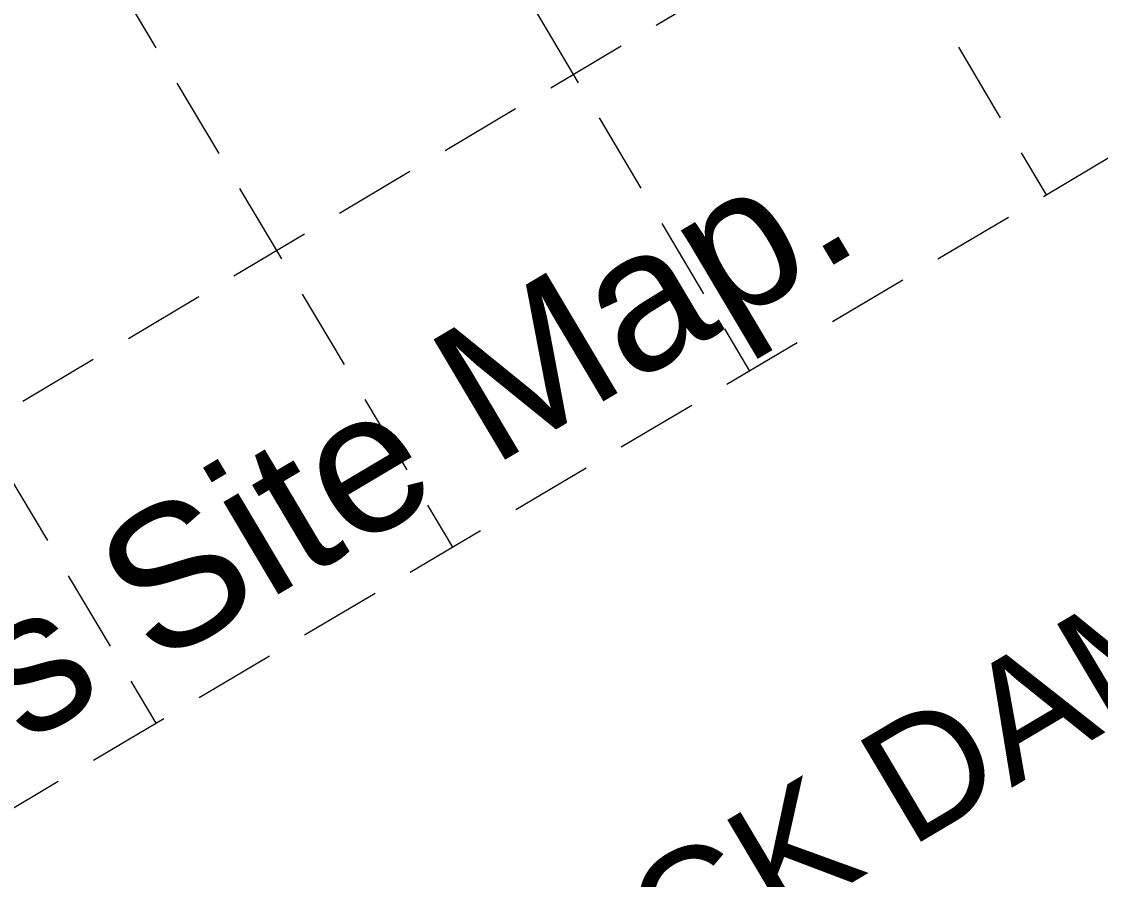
# Model space of a CAD drawing. Header units: inches. Extents: x 2527773 to 2531821, y 6906669 to 6910268.
# Drawn here: x 2529845.4 to 2530012.8, y 6907488.7 to 6907621.8 of the extents above; entities that cross this region are included whole.
import ezdxf

# ---------------------------------------------------------------- set-up
doc = ezdxf.new("R2010")
doc.units = ezdxf.units.IN
doc.header["$MEASUREMENT"] = 0
doc.linetypes.add('HIDDEN', pattern=[0.009525, 0.00635, -0.003175])
for name, color, linetype in [('BASE', 7, 'Continuous'), ('GRID', 254, 'HIDDEN'), ('LEGEND', 7, 'Continuous')]:
    doc.layers.add(name, color=color, linetype=linetype)
doc.styles.add("L200'", font='ARIAL.TTF', dxfattribs={"height": 0.001969})

msp = doc.modelspace()

# ---------------------------------------------------------------- linework, layer by layer
at = {"layer": 'GRID', "color": 252, "linetype": 'HIDDEN', "lineweight": 0, "ltscale": 2000}
for p, q in [((2529047.28, 6909206.66), (2530004.39, 6907594.94)), ((2529001.24, 6909179.32), (2529958.35, 6907567.6)), ((2528955.19, 6909151.98), (2529912.3, 6907540.26)), ((2528909.15, 6909124.64), (2529866.26, 6907512.92)), ((2528780.95, 6906930.69), (2531635.64, 6908625.93)), ((2528808.29, 6906884.65), (2531662.98, 6908579.89))]:
    msp.add_line(p, q, dxfattribs=at)

# ---------------------------------------------------------------- texts
at = {"layer": 'BASE', "color": 7, "style": "L200'"}
msp.add_text('Location of concrete washout will be determined in the field and will be reflected on this Site Map.', height=21.7169, rotation=30.7037, dxfattribs=at).set_placement((2528854.11, 6906920.59))
at = {"layer": 'LEGEND', "style": "L200'"}
msp.add_text('RIPRAP / ROCK DAM', height=18.2601, rotation=30.7037, dxfattribs=at).set_placement((2529813.79, 6907392.87))

doc.saveas('drawing.dxf')
